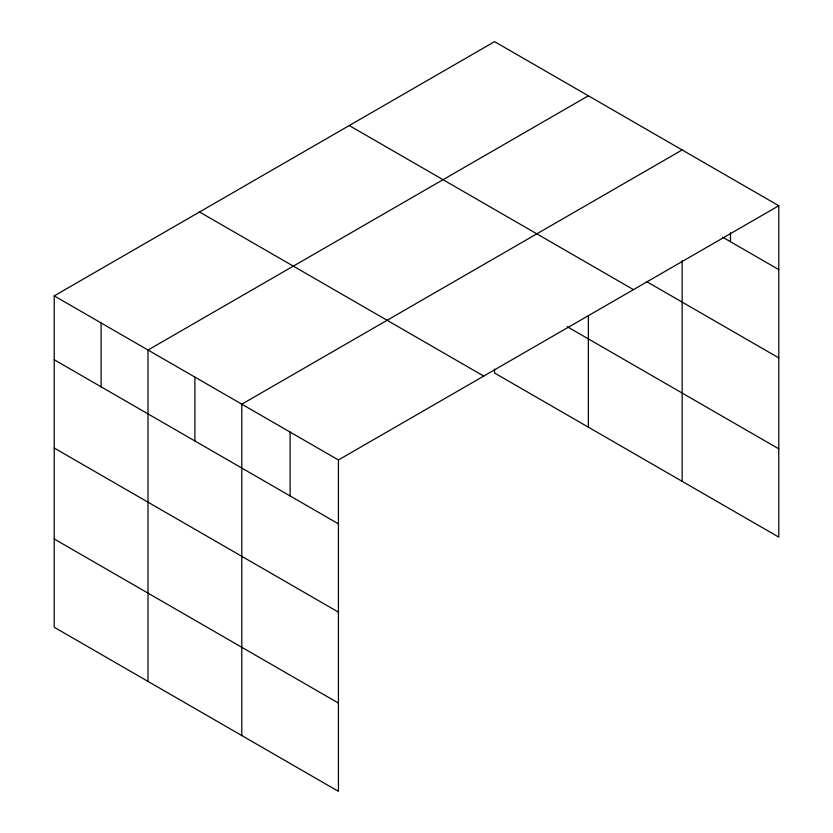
<?xml version="1.0" encoding="UTF-8"?>
<svg xmlns="http://www.w3.org/2000/svg" width="833" height="833" viewBox="0 0 833 833"><rect width="100%" height="100%" fill="white"/><g stroke="black" fill="none" stroke-linecap="round" stroke-linejoin="round"><path stroke-width="1.25" d="M54.218 295.882L338.427 459.972L338.427 791.35L54.218 627.259L54.218 295.882L494.573 41.65L778.782 205.741L778.782 537.118L494.573 373.028L494.573 369.123M588.358 95.795L148.003 350.037L148.003 681.404M682.154 149.95L241.799 404.182L241.799 735.56M338.427 459.972L778.782 205.741M722.607 237.176L778.782 269.611M646.418 281.471L778.782 357.888M349.256 125.544L633.465 289.634M567.148 326.651L778.782 448.841M199.535 211.988L483.744 376.079M54.218 359.752L338.427 523.842M54.218 448.029L338.427 612.12M54.218 538.982L338.427 703.073M730.468 232.771L730.468 241.716M682.154 260.552L682.154 481.318M588.358 315.509L588.358 427.173M290.113 432.077L290.113 495.947M194.901 377.11L194.901 440.98M101.105 322.965L101.105 386.835"/></g></svg>
